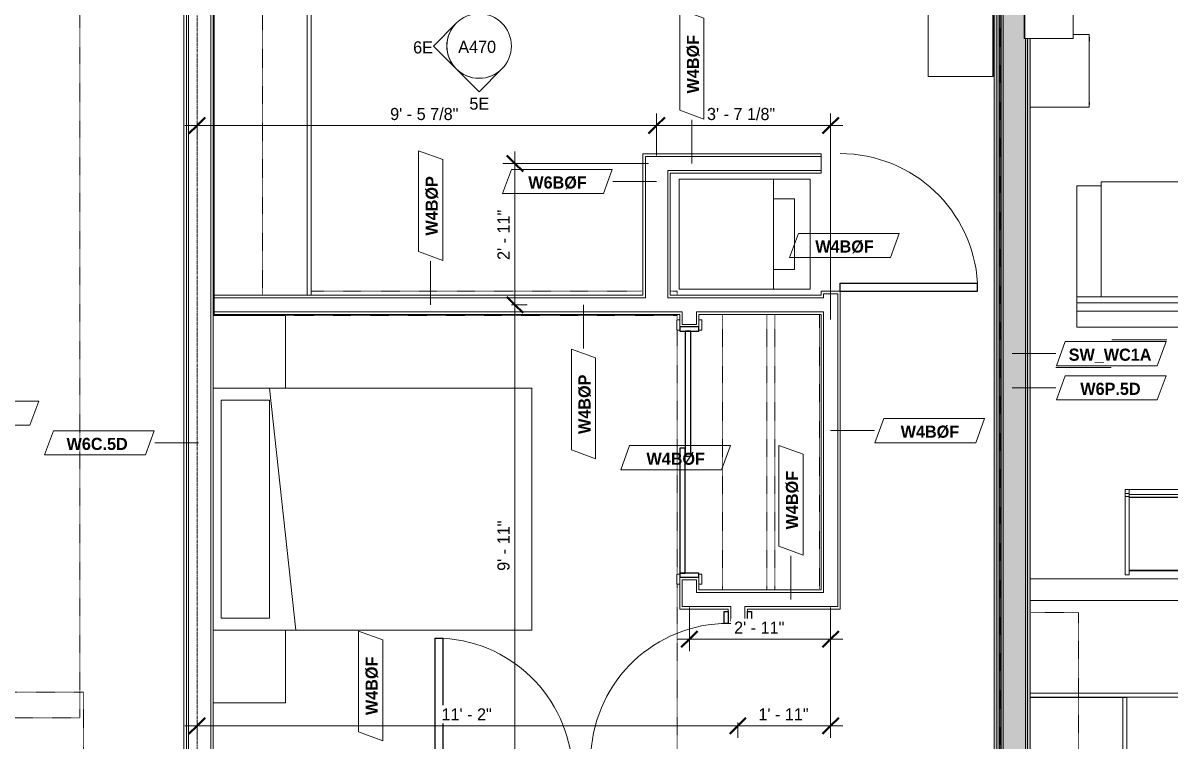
# Model space of a CAD drawing. Header units: inches. Extents: x -4010 to -1814, y 9846 to 12241.
# Drawn here: x -3449.4 to -3165.2, y 10541.5 to 10719.4 of the extents above; entities that cross this region are included whole.
import ezdxf

# ---------------------------------------------------------------- set-up
doc = ezdxf.new("R2010")
doc.units = ezdxf.units.IN
doc.header["$MEASUREMENT"] = 0
for name, pattern in [('Dash', [0.25, 0.125, -0.125]), ('Dash 3_32_', [0.1875, 0.09375, -0.09375]), ('Dash_2_', [0.25, 0.125, -0.125])]:
    doc.linetypes.add(name, pattern=pattern)
for name, color, linetype, lineweight in [('0-1', 7, 'Continuous', 5), ('A-ANNO-DIMS', 211, 'Continuous', 9), ('A-ANNO-DIMS-32', 211, 'Continuous', 9), ('A-DETL-1', 90, 'Dash 3_32_', 18), ('A-DOOR-3', 31, 'Continuous', 9), ('A-DOOR-4', 31, 'Continuous', 30), ('A-DOOR-FRAM-3', 31, 'Continuous', 30), ('A-WALL', 113, 'Continuous', 18), ('A-WALL-2', 250, 'Continuous', 18), ('A-WALL-3', 113, 'Continuous', 9), ('A-WALL-IDEN', 211, 'Continuous', 9), ('G-ANNO-SYMB-3', 111, 'Continuous', 9), ('G-ANNO-SYMB-4', 111, 'Dash_2_', 9), ('I-FURN', 30, 'Continuous', 9), ('I-FURN-HDLN', 30, 'Dash', 9), ('I-WALL-1', 21, 'Continuous', 18), ('I-WALL-2', 241, 'Continuous', 5), ('I-WALL-3', 7, 'Continuous', 9), ('P-SANR-FIXT', 6, 'Continuous', 9), ('Q-CASE', 31, 'Continuous', 9), ('Q-CASE-HDLN', 31, 'Dash', 9)]:
    doc.layers.add(name, color=color, linetype=linetype, lineweight=lineweight)
doc.styles.add('Century Gothic', font='ufonts.com_century-gothic.ttf', dxfattribs={"height": 3})
doc.styles.add('Century Gothic_B_1', font='GOTHICB.TTF', dxfattribs={"height": 3})
doc.dimstyles.new('OD_1__HACK_2', dxfattribs={"dimscale": 12, "dimtxt": 3.132505, "dimasz": 0.333333, "dimexe": 0.25, "dimexo": 0.166667, "dimgap": 0.041667, "dimtad": 1, "dimdec": 4, "dimrnd": 0.0625, "dimzin": 3, "dimdsep": 46, "dimlunit": 4, "dimtxsty": 'Century Gothic', "dimblk1": 'OBLIQUE', "dimblk2": 'OBLIQUE', "dimsah": 1, "dimcen": 0.09, "dimdle": 0.25, "dimazin": 0, "dimtfac": 1, "dimtdec": 4, "dimtix": 1, "dimtmove": 0, "dimatfit": 3, "dimfxl": 1, "dimtvp": 1, "dimtfill": 1, "dimfrac": 2, "dimtolj": 1, "dimtzin": 0, "dimarcsym": 2})

# ---------------------------------------------------------------- blocks, each defined once
blk = doc.blocks.new('CTR - 1st Phase - Common Walls_rvt-1-UNIT PLANS - 1ST FLOOR')
at = {"layer": 'I-WALL-1'}
h = blk.add_hatch(color=256, dxfattribs=at)
h.paths.add_polyline_path([(-3200.51, 10458.16), (-3199.89, 10458.16), (-3199.89, 10715.5), (-3200.51, 10715.5), (-3200.51, 10463.59)], flags=0)
h.paths.add_polyline_path([(-3200.51, 10753.5), (-3199.89, 10753.5), (-3199.89, 10814.49), (-3200.51, 10814.49), (-3200.51, 10753.55)], flags=0)
at = {"layer": 'I-WALL-2'}
h = blk.add_hatch(color=256, dxfattribs=at)
h.paths.add_polyline_path([(-3208.14, 10450.91), (-3208.14, 10468.91), (-3208.76, 10468.91), (-3208.76, 10450.91)], flags=0)
h.paths.add_polyline_path([(-3208.14, 10475.54), (-3208.14, 10814.49), (-3208.76, 10814.49), (-3208.76, 10475.54)], flags=0)
h = blk.add_hatch(color=256, dxfattribs=at)
h.paths.add_polyline_path([(-3208.14, 10450.91), (-3207.51, 10450.91), (-3207.51, 10469.54), (-3208.14, 10469.54), (-3208.14, 10458.16)], flags=0)
h.paths.add_polyline_path([(-3207.51, 10475.54), (-3207.51, 10814.49), (-3208.14, 10814.49), (-3208.14, 10475.54)], flags=0)
h = blk.add_hatch(color=256, dxfattribs=at)
h.paths.add_polyline_path([(-3207.51, 10451.54), (-3207.01, 10451.54), (-3207.01, 10470.04), (-3207.51, 10470.04), (-3207.51, 10458.16)], flags=0)
h.paths.add_polyline_path([(-3207.51, 10475.54), (-3207.01, 10475.54), (-3207.01, 10814.49), (-3207.51, 10814.49), (-3207.51, 10482.3)], flags=0)
h = blk.add_hatch(color=256, dxfattribs=at)
h.paths.add_polyline_path([(-3206.51, 10452.04), (-3206.51, 10470.04), (-3207.01, 10470.04), (-3207.01, 10452.04)], flags=0)
h.paths.add_polyline_path([(-3206.51, 10475.54), (-3206.51, 10814.49), (-3207.01, 10814.49), (-3207.01, 10475.54)], flags=0)
blk.add_hatch(color=256, dxfattribs=at).paths.add_polyline_path([(-3201.01, 10457.54), (-3201.01, 10715.5), (-3201.32, 10715.5), (-3201.32, 10753.5), (-3201.01, 10753.5), (-3201.01, 10814.49), (-3206.51, 10814.49), (-3206.51, 10457.54)], flags=0)
h = blk.add_hatch(color=256, dxfattribs=at)
h.paths.add_polyline_path([(-3201.01, 10457.54), (-3200.51, 10457.54), (-3200.51, 10715.5), (-3201.01, 10715.5), (-3201.01, 10458.16)], flags=0)
h.paths.add_polyline_path([(-3200.93, 10753.5), (-3200.51, 10753.5), (-3200.51, 10814.49), (-3201.01, 10814.49), (-3201.01, 10753.5)], flags=0)
at = {"layer": 'A-WALL-2'}
for p, q in [((-3408.92, 10451.54), (-3408.92, 10814.49)), ((-3408.42, 10452.04), (-3408.42, 10814.49)), ((-3402.92, 10457.54), (-3402.92, 10814.49)), ((-3208.14, 10814.49), (-3208.14, 10475.54)), ((-3207.51, 10814.49), (-3207.51, 10475.54)), ((-3207.01, 10814.49), (-3207.01, 10475.54)), ((-3206.51, 10814.49), (-3206.51, 10475.54)), ((-3201.01, 10715.5), (-3201.01, 10458.16)), ((-3200.51, 10715.5), (-3200.51, 10458.16))]:
    blk.add_line(p, q, dxfattribs=at)
at = {"layer": 'I-WALL-3'}
for p, q in [((-3409.55, 10814.49), (-3409.55, 10450.91)), ((-3402.3, 10458.16), (-3402.3, 10814.49)), ((-3208.76, 10814.49), (-3208.76, 10476.16)), ((-3199.89, 10458.16), (-3199.89, 10715.5))]:
    blk.add_line(p, q, dxfattribs=at)
blk = doc.blocks.new('Entertainment_Center_14771 - Entertainment_Center_14771-V74-UNIT PLANS - 1ST FLOOR')
at = {"layer": 'I-FURN'}
for p, q in [((-36, 6.12), (-19, 6.12)), ((-36, 6), (-36, 6.12)), ((-19, 6), (-36, 6)), ((-19, 6), (-36, 6)), ((-36, 6), (-36, -10)), ((-19, 6.12), (19, 6.12)), ((-19, 6), (-19, 6.12)), ((19, 6), (-19, 6)), ((19, 6), (-19, 6)), ((-19, 6), (-19, -6)), ((19, 6.12), (36, 6.12)), ((19, 6.12), (19, 6)), ((36, 6), (19, 6)), ((19, -6), (19, 6)), ((36, 6), (19, 6)), ((36, 6), (36, 6.12)), ((36, -10), (36, 6)), ((-19, -6), (19, -6)), ((-18, -10), (-18, -6)), ((18, -6), (18, -10)), ((-36, -10), (-18, -10)), ((-35.34, -10), (-35.34, -10.03)), ((-35.34, -10.03), (-34.85, -10.03)), ((-34.85, -10.03), (-34.85, -10)), ((-19.66, -10), (-19.66, -10.03)), ((-19.66, -10.03), (-18.66, -10.03)), ((-18.66, -10.03), (-18.66, -10)), ((18, -10), (36, -10)), ((18.66, -10), (18.66, -10.03)), ((18.66, -10.03), (19.66, -10.03)), ((19.66, -10.03), (19.66, -10)), ((34.85, -10), (34.85, -10.03)), ((34.85, -10.03), (35.34, -10.03)), ((35.34, -10.03), (35.34, -10))]:
    blk.add_line(p, q, dxfattribs=at)
blk = doc.blocks.new('SLIDING - FLUSH - 5-0 x 6-8-3934327-UNIT PLANS - 1ST FLOOR')
at = {"layer": 'A-DOOR-3'}
for p, q in [((-30.25, 3), (-32.75, 3)), ((-32.75, 3), (-32.75, 2.25)), ((-30.25, 2.25), (-30.25, 3)), ((30.25, 3), (30.25, 2.25)), ((32.75, 3), (30.25, 3)), ((32.75, 2.25), (32.75, 3)), ((-32.75, 2.25), (-30.25, 2.25)), ((30.25, 2.25), (32.75, 2.25)), ((-30.25, -2.5), (-32.75, -2.5)), ((-32.75, -2.5), (-32.75, -3.25)), ((-30.25, -3.25), (-30.25, -2.5)), ((32.75, -2.5), (30.25, -2.5)), ((30.25, -2.5), (30.25, -3.25)), ((32.75, -3.25), (32.75, -2.5)), ((-32.75, -3.25), (-30.25, -3.25)), ((30.25, -3.25), (32.75, -3.25))]:
    blk.add_line(p, q, dxfattribs=at)
at = {"layer": 'A-DOOR-4'}
for p, q in [((1, 2.25), (-30, 2.25)), ((-30, 2.25), (-30, 0.88)), ((-30, 0.88), (1, 0.88)), ((30, 0.88), (-1, 0.88)), ((-1, 0.88), (-1, -0.5)), ((1, 0.88), (1, 2.25)), ((30, -0.5), (30, 0.88)), ((-1, -0.5), (30, -0.5))]:
    blk.add_line(p, q, dxfattribs=at)
at = {"layer": 'A-DOOR-FRAM-3'}
for p, q in [((-30, 2.25), (-31, 2.25)), ((-31, 2.25), (-31, -2.5)), ((-30, -2.5), (-30, 2.25)), ((31, 2.25), (30, 2.25)), ((30, 2.25), (30, -2.5)), ((31, -2.5), (31, 2.25)), ((-31, -2.5), (-30, -2.5)), ((30, -2.5), (31, -2.5))]:
    blk.add_line(p, q, dxfattribs=at)
blk = doc.blocks.new('SWING - SINGLE - FLUSH - 2-10 x 6-8 - PRIVACY-3199405-UNIT PLANS - 1ST FLOOR')
at = {"layer": 'A-DOOR-3'}
blk.add_arc((17, -2.37), 34.07, 180, 266.6343, dxfattribs=at)
at = {"layer": 'A-DOOR-4'}
for p, q in [((15, -2.37), (15, -36.38)), ((17, -2.37), (15, -2.37)), ((17, -2.37), (17, -36.38)), ((17, -36.38), (15, -36.38))]:
    blk.add_line(p, q, dxfattribs=at)
at = {"layer": 'A-DOOR-FRAM-3'}
for p, q in [((-20, 2.38), (-20, 3.38)), ((-20, 3.38), (-17, 3.38)), ((-17, 3.38), (-17, 2.38)), ((17, 2.38), (17, 3.38)), ((17, 3.38), (20, 3.38)), ((20, 3.38), (20, 2.38)), ((-17, 2.38), (-20, 2.38)), ((20, 2.38), (17, 2.38)), ((-20, -2.37), (-17, -2.37)), ((-20, -3.37), (-20, -2.37)), ((-17, -2.37), (-17, -3.37)), ((17, -2.37), (20, -2.37)), ((17, -3.37), (17, -2.37)), ((20, -2.37), (20, -3.37)), ((-17, -3.37), (-20, -3.37)), ((20, -3.37), (17, -3.37))]:
    blk.add_line(p, q, dxfattribs=at)
blk = doc.blocks.new('OD_CW_Closet - OD_CW_Closet-3786619-UNIT PLANS - 1ST FLOOR')
at = {"layer": 'Q-CASE-HDLN'}
for p, q in [((68.99, 24), (0.74, 24)), ((0.74, 24), (0.74, 0)), ((68.99, 0), (68.99, 24)), ((0.74, 13), (68.99, 13)), ((0.74, 11), (68.99, 11)), ((0.74, 0), (68.99, 0))]:
    blk.add_line(p, q, dxfattribs=at)
blk = doc.blocks.new('SWING - SINGLE - FLUSH - 34_ x 80_ - OFFSET PIVOT DOOR AT WASHER_DRYER-3629691-UNIT PLANS - 1ST FLOOR')
at = {"layer": 'A-DOOR-3'}
blk.add_arc((17, 2.37), 34.07, 93.3657, 180, dxfattribs=at)
at = {"layer": 'A-DOOR-4'}
for p, q in [((15, 2.37), (15, 36.38)), ((17, 36.38), (15, 36.38)), ((17, 2.37), (17, 36.38)), ((17, 2.37), (15, 2.37))]:
    blk.add_line(p, q, dxfattribs=at)
blk = doc.blocks.new('Bed-Standard - Queen 60_ x 79_-V83-UNIT PLANS - 1ST FLOOR')
at = {"layer": 'I-FURN'}
for p, q in [((-19.31, 37.64), (-19.31, -41.3)), ((40.69, -41.3), (40.69, 37.64)), ((-16.31, 35.7), (-16.31, 23.7)), ((-16.31, 35.7), (37.69, 35.7)), ((37.69, 35.7), (37.69, 23.7)), ((40.69, 23.7), (-19.31, 17.13)), ((-16.31, 23.7), (37.69, 23.7)), ((-19.31, -41.3), (40.69, -41.3))]:
    blk.add_line(p, q, dxfattribs=at)
at = {"layer": 'I-FURN-HDLN'}
for p, q in [((-55.31, 37.64), (-55.31, 37.2)), ((58.69, -77.3), (58.69, 37.64)), ((64.69, 37.39), (64.69, 37.64)), ((64.69, -68.86), (64.69, 13.39)), ((-55.31, -17.36), (-55.31, -51.36)), ((64.69, -77.3), (64.69, -75.61)), ((-55.31, -77.3), (-7.94, -77.3)), ((-5.44, -77.3), (55.06, -77.3)), ((57.56, -77.3), (58.94, -77.3)), ((63.69, -77.3), (64.69, -77.3))]:
    blk.add_line(p, q, dxfattribs=at)
blk = doc.blocks.new('Stacked Washer and Dryer - 26_x25_ - Private-3627842-UNIT PLANS - 1ST FLOOR')
at = {"layer": 'P-SANR-FIXT'}
for p, q in [((0, 13.625), (32.4375, 13.625)), ((0, 13.625), (0, -13.625)), ((23.34375, -13.625), (23.34375, 13.625)), ((32.4375, 13.625), (32.4375, -13.625)), ((28.53125, 8.75), (23.34375, 8.75)), ((28.53125, -8.75), (28.53125, 8.75)), ((23.34375, -8.75), (28.53125, -8.75)), ((32.4375, -13.625), (0, -13.625))]:
    blk.add_line(p, q, dxfattribs=at)
blk = doc.blocks.new('Table-Night Stand - 18_ x 18_ x 24_-V99-UNIT PLANS - 1ST FLOOR')
at = {"layer": 'I-FURN'}
for p, q in [((18.15, 0), (18.15, 17.94)), ((0.15, 0), (18.15, 0))]:
    blk.add_line(p, q, dxfattribs=at)
blk = doc.blocks.new('Table-Night Stand - 18_ x 18_ x 24_-V100-UNIT PLANS - 1ST FLOOR')
at = {"layer": 'I-FURN'}
for p, q in [((0.15, 17.94), (0.15, 0)), ((0.15, 0), (18.15, 0))]:
    blk.add_line(p, q, dxfattribs=at)
blk = doc.blocks.new('OD_CW_Base Cabinet - OD_CW_Base Cabinet-V102-UNIT PLANS - 1ST FLOOR')
at = {"layer": 'Q-CASE'}
for p, q in [((0.74, 0), (162.69, 0)), ((0.74, 0), (162.69, 0)), ((162.69, -1), (0.74, -1)), ((0.74, -1), (162.69, -1)), ((162.69, -24), (0.74, -24)), ((162.69, -24), (0.74, -24))]:
    blk.add_line(p, q, dxfattribs=at)
blk = doc.blocks.new('OD_CW_Upper Cabinet - OD_CW_Upper Cabinet-3856841-UNIT PLANS - 1ST FLOOR')
at = {"layer": 'Q-CASE-HDLN'}
for p, q in [((0.74, -24), (0.74, -12)), ((0.74, -12), (162.69, -12)), ((162.69, -12), (162.69, -24)), ((162.69, -24), (0.74, -24))]:
    blk.add_line(p, q, dxfattribs=at)
blk = doc.blocks.new('Entertainment_Center_14771 - Entertainment_Center_14771-V103-UNIT PLANS - 1ST FLOOR')
at = {"layer": 'I-FURN'}
for p, q in [((-18, 10), (-36, 10)), ((-36, 10), (-36, -4.69)), ((-34.85, 10.03), (-35.34, 10.03)), ((-35.34, 10.03), (-35.34, 10)), ((-34.85, 10), (-34.85, 10.03)), ((-18.66, 10.03), (-19.66, 10.03)), ((-19.66, 10.03), (-19.66, 10)), ((-18.66, 10), (-18.66, 10.03)), ((-18, 6), (-18, 10)), ((36, 10), (18, 10)), ((18, 10), (18, 6)), ((18.66, 10.03), (18.66, 10)), ((19.66, 10.03), (18.66, 10.03)), ((19.66, 10), (19.66, 10.03)), ((35.34, 10.03), (34.85, 10.03)), ((34.85, 10.03), (34.85, 10)), ((35.34, 10), (35.34, 10.03)), ((36, -4.69), (36, 10)), ((19, 6), (-19, 6)), ((-19, 6), (-19, -6)), ((19, -6), (19, 6)), ((-19, -6), (19, -6)), ((-19, -6.12), (-19, -6)), ((-19, -6), (19, -6)), ((19, -6.12), (-19, -6.12)), ((19, -6), (19, -6.12))]:
    blk.add_line(p, q, dxfattribs=at)
blk = doc.blocks.new('Couch-Both_Arms-Generic - 2-1523460-UNIT PLANS - 1ST FLOOR')
at = {"layer": 'I-FURN'}
for p, q in [((-24, 17.5), (-18, 17.5)), ((-24, -10), (-24, 17.5)), ((-18, 18.5), (18, 18.5)), ((-18, 17.5), (-18, 18.5)), ((-18, 17.5), (-18, -10)), ((18, 18.5), (18, 17.5)), ((18, 17.5), (24, 17.5)), ((18, -10), (18, 17.5)), ((24, 17.5), (24, -10)), ((-24, -10), (24, -10)), ((-24, -13.5), (-24, -10)), ((24, -10), (24, -13.5)), ((-24, -11.5), (24, -11.5)), ((-24, -13.5), (24, -13.5)), ((-24, -17.5), (-24, -13.5)), ((24, -13.5), (-24, -13.5)), ((24, -13.5), (24, -17.5)), ((24, -17.5), (-24, -17.5))]:
    blk.add_line(p, q, dxfattribs=at)
blk = doc.blocks.new('Bar_Stool_6722_1_ - Bar_Stool_6722_1_-V105-UNIT PLANS - 1ST FLOOR')
at = {"layer": 'I-FURN'}
for p, q in [((1, 0), (0, 0)), ((0, 0), (0, -0.98)), ((1, -1.24), (1, 0)), ((16, 0), (1, 0)), ((16, 0), (16, -1.24)), ((0, -0.98), (1, -0.98)), ((0, -0.98), (0, -1.78)), ((0, -1.78), (1, -1.78)), ((0, -17.72), (0, -1.78)), ((1, -1.91), (1, -1.24)), ((16, -1.24), (1, -1.24)), ((1, -1.91), (16, -1.91)), ((1, -2.03), (1, -1.91)), ((1, -17.63), (1, -2.03)), ((1, -2.03), (16, -2.03)), ((16.5, 0), (16, 0)), ((16, -0.98), (16.5, -0.98)), ((16, -1.24), (16, -1.91)), ((16, -1.78), (16.5, -1.78)), ((16, -1.91), (16, -2.03)), ((16, -2.03), (16, -17.63)), ((16.5, -0.98), (16.5, 0)), ((16.5, -1.78), (16.5, -0.98)), ((16.5, -1.78), (16.5, -17.72)), ((0, -19.21), (0, -17.72)), ((0, -21.13), (0, -19.21)), ((1, -19.89), (1, -17.63)), ((1, -19.99), (1, -19.89)), ((16, -17.63), (16, -19.89)), ((16, -19.89), (16, -19.99)), ((16.5, -17.72), (16.5, -19.21)), ((16.5, -19.21), (16.5, -21.13)), ((0, -21.13), (1, -21.13)), ((1, -19.99), (1, -20.06)), ((1, -20), (16, -20)), ((1, -20.06), (1, -20.14)), ((15.5, -20.14), (1, -20.14)), ((1, -20.14), (1, -21.13)), ((15.5, -20.06), (15.5, -19.99)), ((15.5, -20.14), (15.5, -20.06)), ((15.5, -21.13), (15.5, -20.14)), ((15.5, -21.13), (16.5, -21.13))]:
    blk.add_line(p, q, dxfattribs=at)
blk = doc.blocks.new('OD_CW_Upper Cabinet - OD_CW_Upper Cabinet-3856829-UNIT PLANS - 1ST FLOOR')
at = {"layer": 'Q-CASE-HDLN'}
for p, q in [((0.74, -24), (0.74, -12)), ((0.74, -12), (115.86, -12)), ((115.86, -12), (115.86, -24)), ((115.86, -24), (0.74, -24))]:
    blk.add_line(p, q, dxfattribs=at)
blk = doc.blocks.new('OD_CW_Base Cabinet - OD_CW_Base Cabinet-3857752-UNIT PLANS - 1ST FLOOR')
at = {"layer": 'Q-CASE'}
for p, q in [((0.74, -24), (0.74, 0)), ((0.74, 0), (70.86, 0)), ((0.74, -1), (0.74, 0)), ((0.74, 0), (70.86, 0)), ((70.86, -1), (0.74, -1)), ((0.74, -24), (0.74, -1)), ((0.74, -1), (70.86, -1)), ((70.86, 0), (70.86, -24)), ((70.86, 0), (70.86, -1)), ((70.86, -1), (70.86, -24))]:
    blk.add_line(p, q, dxfattribs=at)
blk = doc.blocks.new('OD_CW_Base Cabinet - OD_CW_Base Cabinet-3870047-UNIT PLANS - 1ST FLOOR')
at = {"layer": 'Q-CASE'}
for p, q in [((0.74, -24), (0.74, 0)), ((0.74, 0), (107.93, 0)), ((0.74, -1), (0.74, 0)), ((0.74, 0), (107.93, 0)), ((107.93, -1), (0.74, -1)), ((0.74, -24), (0.74, -1)), ((0.74, -1), (107.93, -1)), ((107.93, -24), (0.74, -24)), ((107.93, -24), (0.74, -24))]:
    blk.add_line(p, q, dxfattribs=at)
blk = doc.blocks.new('Elevation - Filled Arrow-152140-UNIT PLANS - 1ST FLOOR')
at = {"layer": 'G-ANNO-SYMB-3'}
for start, end in [(360, 180), (180, 360)]:
    blk.add_arc((0, 0), 0.25, start, end, dxfattribs=at)
blk = doc.blocks.new('Elevation - Filled Arrow-151867-UNIT PLANS - 1ST FLOOR')
at = {"layer": 'G-ANNO-SYMB-3'}
for p, q in [((0, 0.3536), (-0.1768, 0.1768)), ((0.1768, 0.1768), (0, 0.3536))]:
    blk.add_line(p, q, dxfattribs=at)
blk.add_arc((0, 0), 0.25, 45, 135, dxfattribs=at)
blk = doc.blocks.new('DIMBLOCK30-UNIT PLANS - 1ST FLOOR')
at = {"layer": 'A-ANNO-DIMS-32', "lineweight": 50}
for p, q in [((-3327.52, 10649.54), (-3329.52, 10651.54)), ((-3327.52, 10649.54), (-3325.52, 10647.54)), ((-3327.52, 10530.54), (-3329.52, 10532.54)), ((-3327.52, 10530.54), (-3325.52, 10528.54))]:
    blk.add_line(p, q, dxfattribs=at)
at = {"layer": 'A-ANNO-DIMS-32'}
for p, q in [((-3328.34, 10649.54), (-3324.52, 10649.54)), ((-3327.52, 10649.54), (-3328.34, 10649.54)), ((-3327.52, 10530.54), (-3327.52, 10649.54)), ((-3328.34, 10530.54), (-3324.52, 10530.54)), ((-3327.52, 10530.54), (-3328.34, 10530.54))]:
    blk.add_line(p, q, dxfattribs=at)
at = {"layer": 'A-ANNO-DIMS-32', "color": 0, "insert": (-3331.86, 10583.63), "char_height": 3, "width": 15.394, "attachment_point": 1, "rotation": 90, "line_spacing_factor": 0.984502, "style": 'Century Gothic', "bg_fill": 3, "box_fill_scale": 1.25, "bg_fill_color": 256, "bg_fill_true_color": 13158600, "bg_fill_transparency": 0}
blk.add_mtext('9\' - 11"', dxfattribs=at)
blk = doc.blocks.new('_Oblique')
at = {"color": 0, "linetype": 'ByBlock', "lineweight": -2}
blk.add_line((-0.5, -0.5), (0.5, 0.5), dxfattribs=at)
blk = doc.blocks.new('DIMBLOCK31-UNIT PLANS - 1ST FLOOR')
at = {"layer": 'A-ANNO-DIMS-32', "lineweight": 50}
for p, q in [((-3327.52, 10684.54), (-3329.52, 10686.54)), ((-3327.52, 10684.54), (-3325.52, 10682.54)), ((-3327.52, 10649.54), (-3329.52, 10651.54)), ((-3327.52, 10649.54), (-3325.52, 10647.54))]:
    blk.add_line(p, q, dxfattribs=at)
at = {"layer": 'A-ANNO-DIMS-32'}
for p, q in [((-3327.52, 10649.54), (-3327.52, 10687.54)), ((-3294.42, 10684.54), (-3330.52, 10684.54)), ((-3327.52, 10684.54), (-3294.42, 10684.54)), ((-3328.34, 10649.54), (-3324.52, 10649.54)), ((-3327.52, 10649.54), (-3328.34, 10649.54))]:
    blk.add_line(p, q, dxfattribs=at)
at = {"layer": 'A-ANNO-DIMS-32', "color": 0, "insert": (-3331.86, 10660.63), "char_height": 3, "width": 15.394, "attachment_point": 1, "rotation": 90, "line_spacing_factor": 0.984502, "style": 'Century Gothic', "bg_fill": 3, "box_fill_scale": 1.25, "bg_fill_color": 256, "bg_fill_true_color": 13158600, "bg_fill_transparency": 0}
blk.add_mtext('2\' - 11"', dxfattribs=at)
blk = doc.blocks.new('DIMBLOCK32-UNIT PLANS - 1ST FLOOR')
at = {"layer": 'A-ANNO-DIMS-32'}
for p, q in [((-3284.3, 10574.54), (-3284.3, 10563.71)), ((-3284.3, 10566.71), (-3284.3, 10574.54)), ((-3249.3, 10574.54), (-3249.3, 10563.71)), ((-3249.3, 10566.71), (-3249.3, 10574.54)), ((-3287.3, 10566.71), (-3246.3, 10566.71))]:
    blk.add_line(p, q, dxfattribs=at)
at = {"layer": 'A-ANNO-DIMS-32', "lineweight": 50}
for p, q in [((-3284.3, 10566.71), (-3282.3, 10568.71)), ((-3249.3, 10566.71), (-3247.3, 10568.71)), ((-3284.3, 10566.71), (-3286.3, 10564.71)), ((-3249.3, 10566.71), (-3251.3, 10564.71))]:
    blk.add_line(p, q, dxfattribs=at)
at = {"layer": 'A-ANNO-DIMS-32', "color": 0, "insert": (-3273.21, 10571.05), "char_height": 3, "width": 15.394, "attachment_point": 1, "line_spacing_factor": 0.984502, "style": 'Century Gothic', "bg_fill": 3, "box_fill_scale": 1.25, "bg_fill_color": 256, "bg_fill_true_color": 13158600, "bg_fill_transparency": 0}
blk.add_mtext('2\' - 11"', dxfattribs=at)
blk = doc.blocks.new('DIMBLOCK33-UNIT PLANS - 1ST FLOOR')
at = {"layer": 'A-ANNO-DIMS-32'}
for p, q in [((-3292.42, 10686.54), (-3292.42, 10696.96)), ((-3409.3, 10693.96), (-3292.42, 10693.96)), ((-3406.3, 10694.78), (-3406.3, 10690.96)), ((-3406.3, 10693.96), (-3406.3, 10694.78)), ((-3292.42, 10693.96), (-3292.42, 10686.54))]:
    blk.add_line(p, q, dxfattribs=at)
at = {"layer": 'A-ANNO-DIMS-32', "lineweight": 50}
for p, q in [((-3406.3, 10693.96), (-3408.3, 10691.96)), ((-3406.3, 10693.96), (-3404.3, 10695.96)), ((-3292.42, 10693.96), (-3294.42, 10691.96)), ((-3292.42, 10693.96), (-3290.42, 10695.96))]:
    blk.add_line(p, q, dxfattribs=at)
at = {"layer": 'A-ANNO-DIMS-32', "color": 0, "insert": (-3358.44, 10698.3), "char_height": 3, "width": 21.7784, "attachment_point": 1, "line_spacing_factor": 0.984502, "style": 'Century Gothic', "bg_fill": 3, "box_fill_scale": 1.25, "bg_fill_color": 256, "bg_fill_true_color": 13158600, "bg_fill_transparency": 0}
blk.add_mtext('9\' - 5 7/8"', dxfattribs=at)
blk = doc.blocks.new('DIMBLOCK34-UNIT PLANS - 1ST FLOOR')
at = {"layer": 'A-ANNO-DIMS-32'}
for p, q in [((-3292.42, 10686.54), (-3292.42, 10696.96)), ((-3249.3, 10645.92), (-3249.3, 10696.96)), ((-3292.42, 10693.96), (-3246.3, 10693.96)), ((-3292.42, 10693.96), (-3292.42, 10686.54)), ((-3249.3, 10693.96), (-3249.3, 10645.92))]:
    blk.add_line(p, q, dxfattribs=at)
at = {"layer": 'A-ANNO-DIMS-32', "lineweight": 50}
for p, q in [((-3292.42, 10693.96), (-3294.42, 10691.96)), ((-3292.42, 10693.96), (-3290.42, 10695.96)), ((-3249.3, 10693.96), (-3251.3, 10691.96)), ((-3249.3, 10693.96), (-3247.3, 10695.96))]:
    blk.add_line(p, q, dxfattribs=at)
at = {"layer": 'A-ANNO-DIMS-32', "color": 0, "insert": (-3279.94, 10698.3), "char_height": 3, "width": 21.7784, "attachment_point": 1, "line_spacing_factor": 0.984502, "style": 'Century Gothic', "bg_fill": 3, "box_fill_scale": 1.25, "bg_fill_color": 256, "bg_fill_true_color": 13158600, "bg_fill_transparency": 0}
blk.add_mtext('3\' - 7 1/8"', dxfattribs=at)
blk = doc.blocks.new('DIMBLOCK49-UNIT PLANS - 1ST FLOOR')
at = {"layer": 'A-ANNO-DIMS-32', "lineweight": 50}
for p, q in [((-3406.3, 10545.22), (-3404.3, 10547.22)), ((-3272.3, 10545.22), (-3270.3, 10547.22)), ((-3406.3, 10545.22), (-3408.3, 10543.22)), ((-3272.3, 10545.22), (-3274.3, 10543.22))]:
    blk.add_line(p, q, dxfattribs=at)
at = {"layer": 'A-ANNO-DIMS-32'}
for p, q in [((-3406.3, 10546.05), (-3406.3, 10542.22)), ((-3406.3, 10545.22), (-3406.3, 10546.05)), ((-3272.3, 10546.05), (-3272.3, 10542.22)), ((-3272.3, 10545.22), (-3272.3, 10546.05)), ((-3409.3, 10545.22), (-3272.3, 10545.22))]:
    blk.add_line(p, q, dxfattribs=at)
at = {"layer": 'A-ANNO-DIMS-32', "color": 0, "insert": (-3345.71, 10549.56), "char_height": 3, "width": 15.394, "attachment_point": 1, "line_spacing_factor": 0.984502, "style": 'Century Gothic', "bg_fill": 3, "box_fill_scale": 1.25, "bg_fill_color": 256, "bg_fill_true_color": 13158600, "bg_fill_transparency": 0}
blk.add_mtext('11\' - 2"', dxfattribs=at)
blk = doc.blocks.new('DIMBLOCK50-UNIT PLANS - 1ST FLOOR')
at = {"layer": 'A-ANNO-DIMS-32'}
for p, q in [((-3249.3, 10574.54), (-3249.3, 10542.22)), ((-3249.3, 10545.22), (-3249.3, 10574.54)), ((-3272.3, 10546.05), (-3272.3, 10542.22)), ((-3272.3, 10545.22), (-3272.3, 10546.05)), ((-3272.3, 10545.22), (-3246.3, 10545.22))]:
    blk.add_line(p, q, dxfattribs=at)
at = {"layer": 'A-ANNO-DIMS-32', "lineweight": 50}
for p, q in [((-3272.3, 10545.22), (-3270.3, 10547.22)), ((-3249.3, 10545.22), (-3247.3, 10547.22)), ((-3272.3, 10545.22), (-3274.3, 10543.22)), ((-3249.3, 10545.22), (-3251.3, 10543.22))]:
    blk.add_line(p, q, dxfattribs=at)
at = {"layer": 'A-ANNO-DIMS-32', "color": 0, "insert": (-3267.21, 10549.56), "char_height": 3, "width": 15.394, "attachment_point": 1, "line_spacing_factor": 0.984502, "style": 'Century Gothic', "bg_fill": 3, "box_fill_scale": 1.25, "bg_fill_color": 256, "bg_fill_true_color": 13158600, "bg_fill_transparency": 0}
blk.add_mtext('1\' - 11"', dxfattribs=at)
blk = doc.blocks.new('Wall Tag - Shear Wall-3956451-UNIT PLANS - 1ST FLOOR')
at = {"layer": 'A-WALL-IDEN'}
for p, q in [((-0.3561, 0.0937), (-0.4244, -0.0937)), ((0.4244, 0.0937), (-0.3561, 0.0937)), ((0.4291, 0.1068), (0.0033, 0.1068)), ((0.3561, -0.0937), (0.4244, 0.0937)), ((0, -0.1068), (-0.4291, -0.1068)), ((-0.4244, -0.0937), (0.3561, -0.0937))]:
    blk.add_line(p, q, dxfattribs=at)
blk = doc.blocks.new('Wall Tag - Arch Wall-3956453-UNIT PLANS - 1ST FLOOR')
at = {"layer": 'A-WALL-IDEN'}
for p, q in [((-0.3561, 0.0937), (-0.4244, -0.0937)), ((0.4244, 0.0937), (-0.3561, 0.0937)), ((0.3561, -0.0937), (0.4244, 0.0937)), ((-0.4244, -0.0937), (0.3561, -0.0937))]:
    blk.add_line(p, q, dxfattribs=at)

msp = doc.modelspace()

# ---------------------------------------------------------------- linework, layer by layer
at = {"layer": 'A-DETL-1'}
msp.add_line((-3406.29874, 10458.1644), (-3406.29874, 10812.1644), dxfattribs=at)
at = {"layer": 'A-WALL'}
for p, q in [((-3295.17374, 10686.2894), (-3251.67374, 10686.2894)), ((-3295.17374, 10686.2894), (-3295.17374, 10651.2894)), ((-3289.67374, 10682.7894), (-3251.67374, 10682.7894)), ((-3289.67374, 10682.7894), (-3289.67374, 10651.2894)), ((-3295.17374, 10651.2894), (-3402.04874, 10651.2894)), ((-3251.04874, 10651.2894), (-3289.67374, 10651.2894)), ((-3251.04874, 10652.2894), (-3251.04874, 10651.2894)), ((-3247.54874, 10652.2894), (-3251.04874, 10652.2894)), ((-3247.54874, 10643.91899), (-3247.54874, 10652.2894)), ((-3286.04874, 10647.7894), (-3402.04874, 10647.7894)), ((-3286.04874, 10647.7894), (-3286.04874, 10644.6644)), ((-3282.54874, 10644.6644), (-3282.54874, 10647.7894)), ((-3251.04874, 10647.7894), (-3282.54874, 10647.7894)), ((-3251.04874, 10647.7894), (-3251.04874, 10643.91899)), ((-3286.04874, 10644.6644), (-3282.54874, 10644.6644)), ((-3251.04874, 10578.2894), (-3251.04874, 10643.91899)), ((-3247.54874, 10574.7894), (-3247.54874, 10643.91899)), ((-3282.54874, 10581.4144), (-3286.04874, 10581.4144)), ((-3286.04874, 10581.4144), (-3286.04874, 10574.7894)), ((-3282.54874, 10578.2894), (-3282.54874, 10581.4144)), ((-3251.04874, 10578.2894), (-3282.54874, 10578.2894)), ((-3274.04874, 10574.7894), (-3286.04874, 10574.7894)), ((-3274.04874, 10574.7894), (-3274.04874, 10571.1644)), ((-3270.54874, 10571.1644), (-3270.54874, 10574.7894)), ((-3247.54874, 10574.7894), (-3270.54874, 10574.7894)), ((-3274.04874, 10571.1644), (-3270.54874, 10571.1644))]:
    msp.add_line(p, q, dxfattribs=at)
at = {"layer": 'A-WALL-3'}
for p, q in [((-3251.67374, 10686.9144), (-3295.79874, 10686.9144)), ((-3295.79874, 10686.9144), (-3295.79874, 10651.9144)), ((-3251.67374, 10682.1644), (-3251.67374, 10686.9144)), ((-3289.04874, 10682.1644), (-3251.67374, 10682.1644)), ((-3289.04874, 10651.9144), (-3289.04874, 10682.1644)), ((-3295.79874, 10651.9144), (-3402.04874, 10651.9144)), ((-3402.04874, 10651.9144), (-3402.04874, 10647.1644)), ((-3251.67374, 10651.9144), (-3289.04874, 10651.9144)), ((-3251.67374, 10652.9144), (-3251.67374, 10651.9144)), ((-3246.92374, 10652.9144), (-3251.67374, 10652.9144)), ((-3246.92374, 10643.91899), (-3246.92374, 10652.9144)), ((-3402.04874, 10647.1644), (-3286.67374, 10647.1644)), ((-3286.67374, 10647.1644), (-3286.67374, 10644.0394)), ((-3281.92374, 10644.0394), (-3281.92374, 10647.1644)), ((-3281.92374, 10647.1644), (-3251.67374, 10647.1644)), ((-3251.67374, 10647.1644), (-3251.67374, 10643.91899)), ((-3286.67374, 10644.0394), (-3281.92374, 10644.0394)), ((-3251.67374, 10643.91899), (-3251.67374, 10578.9144)), ((-3246.92374, 10574.1644), (-3246.92374, 10643.91899)), ((-3281.92374, 10582.0394), (-3286.67374, 10582.0394)), ((-3286.67374, 10582.0394), (-3286.67374, 10574.1644)), ((-3281.92374, 10578.9144), (-3281.92374, 10582.0394)), ((-3199.88624, 10581.6644), (-3092.69874, 10581.6644)), ((-3251.67374, 10578.9144), (-3281.92374, 10578.9144)), ((-3286.67374, 10574.1644), (-3274.67374, 10574.1644)), ((-3274.67374, 10574.1644), (-3274.67374, 10570.5394)), ((-3269.92374, 10570.5394), (-3269.92374, 10574.1644)), ((-3269.92374, 10574.1644), (-3246.92374, 10574.1644)), ((-3274.67374, 10570.5394), (-3269.92374, 10570.5394))]:
    msp.add_line(p, q, dxfattribs=at)
at = {"layer": 'A-WALL-IDEN'}
for p, q in [((-3348.41017, 10649.5394), (-3348.41017, 10660.38255)), ((-3204.32374, 10637.42919), (-3193.48058, 10637.42919)), ((-3204.32374, 10628.9699), (-3193.48058, 10628.9699)), ((-3249.29874, 10618.35572), (-3238.45558, 10618.35572)), ((-3405.92374, 10615.32786), (-3416.76689, 10615.32786))]:
    msp.add_line(p, q, dxfattribs=at)
at = {"layer": 'G-ANNO-SYMB-4'}
for p, q in [((-3207.32374, 10406.1894), (-3207.32374, 10847.49985)), ((-3435.32374, 10841.1894), (-3435.32374, 10547.1894)), ((-3858.32959, 10553.60832), (-3434.39699, 10553.60832)), ((-3434.39699, 10553.60832), (-3434.39699, 10345.42703)), ((-3435.32374, 10547.1894), (-3861.6491, 10547.1894))]:
    msp.add_line(p, q, dxfattribs=at)

# ---------------------------------------------------------------- block references
at = {"layer": '0-1'}
msp.add_blockref('CTR - 1st Phase - Common Walls_rvt-1-UNIT PLANS - 1ST FLOOR', (0, 0), dxfattribs=at)
at = {"layer": 'A-DOOR-3'}
for name, p, rotation in [('SWING - SINGLE - FLUSH - 34_ x 80_ - OFFSET PIVOT DOOR AT WASHER_DRYER-3629691-UNIT PLANS - 1ST FLOOR', (-3249.29874, 10669.9144), 269.9999999999756), ('SLIDING - FLUSH - 5-0 x 6-8-3934327-UNIT PLANS - 1ST FLOOR', (-3284.42374, 10613.0394), 90.00000000004218), ('SWING - SINGLE - FLUSH - 2-10 x 6-8 - PRIVACY-3199405-UNIT PLANS - 1ST FLOOR', (-3272.29874, 10553.5394), 270.0000000000309), ('SWING - SINGLE - FLUSH - 2-10 x 6-8 - PRIVACY-3199405-UNIT PLANS - 1ST FLOOR', (-3330.29874, 10530.5394), 180)]:
    msp.add_blockref(name, p, dxfattribs=dict(at, rotation=rotation))
at = {"layer": 'A-WALL-IDEN', "xscale": 31.99999999999999, "yscale": 31.99999999999999, "zscale": 31.99999999999999}
for name, p in [('Wall Tag - Shear Wall-3956451-UNIT PLANS - 1ST FLOOR', (-3179.74888, 10637.42919)), ('Wall Tag - Arch Wall-3956453-UNIT PLANS - 1ST FLOOR', (-3179.74888, 10628.9699)), ('Wall Tag - Arch Wall-3956453-UNIT PLANS - 1ST FLOOR', (-3459.09888, 10622.69081)), ('Wall Tag - Arch Wall-3956453-UNIT PLANS - 1ST FLOOR', (-3224.72388, 10618.35572)), ('Wall Tag - Arch Wall-3956453-UNIT PLANS - 1ST FLOOR', (-3430.4986, 10615.32786)), ('Wall Tag - Arch Wall-3956453-UNIT PLANS - 1ST FLOOR', (-3287.71675, 10611.64506))]:
    msp.add_blockref(name, p, dxfattribs=at)
at = {"layer": 'A-WALL-IDEN', "xscale": 31.99999999999999, "yscale": 31.99999999999999, "zscale": 31.99999999999999, "rotation": 89.99999999999991}
for p in [(-3310.54732, 10624.96454), (-3259.13426, 10601.11426)]:
    msp.add_blockref('Wall Tag - Arch Wall-3956453-UNIT PLANS - 1ST FLOOR', p, dxfattribs=at)
at = {"layer": 'G-ANNO-SYMB-3', "xscale": 31.99999999999999, "yscale": 31.99999999999999, "zscale": 31.99999999999999}
msp.add_blockref('Elevation - Filled Arrow-152140-UNIT PLANS - 1ST FLOOR', (-3336.39856, 10713.6389), dxfattribs=at)
at = {"layer": 'G-ANNO-SYMB-3', "xscale": 31.99999999999999, "yscale": 31.99999999999999, "zscale": 31.99999999999999, "rotation": 89.9999999999977}
msp.add_blockref('Elevation - Filled Arrow-151867-UNIT PLANS - 1ST FLOOR', (-3336.39856, 10713.6389), dxfattribs=at)
at = {"layer": 'G-ANNO-SYMB-3', "extrusion": (0, 0, -1), "xscale": 31.99999999999999, "yscale": 31.99999999999999, "zscale": 31.99999999999999, "rotation": 180}
msp.add_blockref('Elevation - Filled Arrow-151867-UNIT PLANS - 1ST FLOOR', (3336.39856, 10713.6389), dxfattribs=at)
at = {"layer": 'I-FURN'}
for name, p, rotation in [('Entertainment_Center_14771 - Entertainment_Center_14771-V74-UNIT PLANS - 1ST FLOOR', (-3215.12374, 10742.10425), 269.999999999998), ('Entertainment_Center_14771 - Entertainment_Center_14771-V103-UNIT PLANS - 1ST FLOOR', (-3195.19874, 10734.50269), 269.9999999999486), ('Bed-Standard - Queen 60_ x 79_-V83-UNIT PLANS - 1ST FLOOR', (-3364.65774, 10588.22587), 90.00000000002666), ('Table-Night Stand - 18_ x 18_ x 24_-V99-UNIT PLANS - 1ST FLOOR', (-3384.36265, 10628.7674), 90.00000000002666), ('Table-Night Stand - 18_ x 18_ x 24_-V100-UNIT PLANS - 1ST FLOOR', (-3384.36265, 10550.7674), 90.00000000002666)]:
    msp.add_blockref(name, p, dxfattribs=dict(at, rotation=rotation))
for name, p in [('Couch-Both_Arms-Generic - 2-1523460-UNIT PLANS - 1ST FLOOR', (-3164.24874, 10661.49243)), ('Bar_Stool_6722_1_ - Bar_Stool_6722_1_-V105-UNIT PLANS - 1ST FLOOR', (-3176.33008, 10603.7894))]:
    msp.add_blockref(name, p, dxfattribs=at)
at = {"layer": 'P-SANR-FIXT'}
msp.add_blockref('Stacked Washer and Dryer - 26_x25_ - Private-3627842-UNIT PLANS - 1ST FLOOR', (-3286.79874, 10667.0394), dxfattribs=at)
at = {"layer": 'Q-CASE'}
for name, p, rotation in [('OD_CW_Base Cabinet - OD_CW_Base Cabinet-V102-UNIT PLANS - 1ST FLOOR', (-3378.04874, 10814.6021), 270.0000000000032), ('OD_CW_Upper Cabinet - OD_CW_Upper Cabinet-3856841-UNIT PLANS - 1ST FLOOR', (-3378.04874, 10814.6021), 269.9999999999828), ('OD_CW_Closet - OD_CW_Closet-3786619-UNIT PLANS - 1ST FLOOR', (-3276.08741, 10647.9021), 270.0000000000186), ('OD_CW_Base Cabinet - OD_CW_Base Cabinet-3870047-UNIT PLANS - 1ST FLOOR', (-3091.96103, 10552.2894), 180), ('OD_CW_Upper Cabinet - OD_CW_Upper Cabinet-3856829-UNIT PLANS - 1ST FLOOR', (-3175.88624, 10574.0271), 270.000000000001), ('OD_CW_Base Cabinet - OD_CW_Base Cabinet-3857752-UNIT PLANS - 1ST FLOOR', (-3175.88624, 10553.0271), 269.9999999999994)]:
    msp.add_blockref(name, p, dxfattribs=dict(at, rotation=rotation))

# ---------------------------------------------------------------- texts
at = {"layer": 'A-WALL-IDEN', "char_height": 3, "attachment_point": 1, "rotation": 90, "style": 'Century Gothic_B_1'}
for s, insert, width in [('W4BØF', (-3284.92645, 10701.89834), 17.372), ('W4BØP', (-3349.6577, 10666.68416), 17.877), ('W4BØP', (-3311.79486, 10617.53444), 17.877), ('W4BØF', (-3260.38179, 10593.89834), 17.372)]:
    msp.add_mtext(s, dxfattribs=dict(at, insert=insert, width=width))
at = {"layer": 'A-WALL-IDEN', "char_height": 3, "attachment_point": 1, "style": 'Century Gothic_B_1'}
for s, insert, width in [('SW_WC1A', (-3190.30338, 10638.67672), 25.452), ('W6P.5D', (-3187.42464, 10630.21743), 18.483), ('W4BØF', (-3231.9398, 10619.60325), 17.372), ('W6C.5D', (-3438.6342, 10616.5754), 19.594), ('W4BØF', (-3294.93267, 10612.89259), 17.372)]:
    msp.add_mtext(s, dxfattribs=dict(at, insert=insert, width=width))
at = {"layer": 'G-ANNO-SYMB-3', "char_height": 3, "attachment_point": 1, "style": 'Century Gothic'}
for s, insert, width in [('6E', (-3352.75158, 10714.8109), 5.555), ('A470', (-3341.57451, 10714.94532), 12.221), ('5E', (-3338.81291, 10700.87223), 5.555)]:
    msp.add_mtext(s, dxfattribs=dict(at, insert=insert, width=width))

# ---------------------------------------------------------------- next in the draw order: dimensions: what is measured, and where the dimension line sits
at = {"layer": 'A-ANNO-DIMS'}
dim = msp.add_linear_dim(base=(-3327.51524, 10649.5394), p1=(-3330.34367, 10530.5394), p2=(-3330.34367, 10649.5394), angle=90, dimstyle='OD_1__HACK_2', override={"dimpost": '<>', "dimfxl": 119}, dxfattribs=at)
dim.commit()
dim.dimension.update_dxf_attribs({"geometry": 'DIMBLOCK30-UNIT PLANS - 1ST FLOOR', "text_midpoint": (-3329.5907, 10590.0394)})
dim = msp.add_linear_dim(base=(-3249.29874, 10566.70685), p1=(-3284.29874, 10576.5394), p2=(-3249.29874, 10576.5394), dimstyle='OD_1__HACK_2', override={"dimpost": '<>', "dimfxl": 35}, dxfattribs=at)
dim.commit()
dim.dimension.update_dxf_attribs({"geometry": 'DIMBLOCK32-UNIT PLANS - 1ST FLOOR', "text_midpoint": (-3266.79874, 10568.74458)})

# ---------------------------------------------------------------- next in the draw order: dimensions: what is measured, and where the dimension line sits
dim = msp.add_linear_dim(base=(-3327.51524, 10684.5394), p1=(-3330.34367, 10649.5394), p2=(-3292.42374, 10684.5394), angle=90, dimstyle='OD_1__HACK_2', override={"dimpost": '<>', "dimfxl": 51.603502}, dxfattribs=at)
dim.commit()
dim.dimension.update_dxf_attribs({"geometry": 'DIMBLOCK31-UNIT PLANS - 1ST FLOOR', "text_midpoint": (-3329.55297, 10667.0394)})
dim = msp.add_linear_dim(base=(-3272.29874, 10545.21916), p1=(-3406.29874, 10548.04759), p2=(-3272.29874, 10548.04759), dimstyle='OD_1__HACK_2', override={"dimpost": '<>', "dimfxl": 134}, dxfattribs=at)
dim.commit()
dim.dimension.update_dxf_attribs({"geometry": 'DIMBLOCK49-UNIT PLANS - 1ST FLOOR', "text_midpoint": (-3339.29874, 10547.25689)})

# ---------------------------------------------------------------- next in the draw order: linework, layer by layer
at = {"layer": 'A-WALL-IDEN'}
msp.add_line((-3310.54732, 10649.5394), (-3310.54732, 10638.69624), dxfattribs=at)

# ---------------------------------------------------------------- next in the draw order: block references
at = {"layer": 'A-WALL-IDEN', "xscale": 31.99999999999999, "yscale": 31.99999999999999, "zscale": 31.99999999999999}
msp.add_blockref('Wall Tag - Arch Wall-3956453-UNIT PLANS - 1ST FLOOR', (-3316.9986, 10680.08319), dxfattribs=at)
at = {"layer": 'A-WALL-IDEN', "xscale": 31.99999999999999, "yscale": 31.99999999999999, "zscale": 31.99999999999999, "rotation": 89.99999999999991}
msp.add_blockref('Wall Tag - Arch Wall-3956453-UNIT PLANS - 1ST FLOOR', (-3363.29312, 10555.11426), dxfattribs=at)

# ---------------------------------------------------------------- next in the draw order: texts
at = {"layer": 'A-WALL-IDEN', "insert": (-3324.21452, 10681.33073), "char_height": 3, "width": 17.372, "attachment_point": 1, "style": 'Century Gothic_B_1'}
msp.add_mtext('W6BØF', dxfattribs=at)
at = {"layer": 'A-WALL-IDEN', "insert": (-3364.54065, 10547.89834), "char_height": 3, "width": 17.372, "attachment_point": 1, "rotation": 90, "style": 'Century Gothic_B_1'}
msp.add_mtext('W4BØF', dxfattribs=at)

# ---------------------------------------------------------------- next in the draw order: dimensions: what is measured, and where the dimension line sits
at = {"layer": 'A-ANNO-DIMS'}
for base, p1, p2, override, picture, middle in [((-3292.42374, 10693.9563), (-3406.29874, 10696.78473), (-3292.42374, 10684.5394), {"dimpost": '<>', "dimfxl": 114.531497}, 'DIMBLOCK33-UNIT PLANS - 1ST FLOOR', (-3349.36124, 10696.19797)), ((-3249.29874, 10545.21916), (-3272.29874, 10548.04759), (-3249.29874, 10576.5394), {"dimpost": '<>', "dimfxl": 36.616708}, 'DIMBLOCK50-UNIT PLANS - 1ST FLOOR', (-3260.79874, 10547.21916))]:
    dim = msp.add_linear_dim(base=base, p1=p1, p2=p2, dimstyle='OD_1__HACK_2', override=override, dxfattribs=at)
    dim.commit()
    dim.dimension.update_dxf_attribs({"geometry": picture, "text_midpoint": middle})

# ---------------------------------------------------------------- next in the draw order: linework, layer by layer
at = {"layer": 'A-WALL-IDEN'}
msp.add_line((-3259.13426, 10576.5394), (-3259.13426, 10587.38255), dxfattribs=at)

# ---------------------------------------------------------------- next in the draw order: block references
at = {"layer": 'A-WALL-IDEN', "xscale": 31.99999999999999, "yscale": 31.99999999999999, "zscale": 31.99999999999999, "rotation": 89.99999999999991}
msp.add_blockref('Wall Tag - Arch Wall-3956453-UNIT PLANS - 1ST FLOOR', (-3348.41017, 10674.11426), dxfattribs=at)

# ---------------------------------------------------------------- next in the draw order: dimensions: what is measured, and where the dimension line sits
at = {"layer": 'A-ANNO-DIMS'}
dim = msp.add_linear_dim(base=(-3249.29874, 10693.9563), p1=(-3292.42374, 10684.5394), p2=(-3249.29874, 10643.91899), dimstyle='OD_1__HACK_2', override={"dimpost": '<>', "dimfxl": 59.243425}, dxfattribs=at)
dim.commit()
dim.dimension.update_dxf_attribs({"geometry": 'DIMBLOCK34-UNIT PLANS - 1ST FLOOR', "text_midpoint": (-3270.86124, 10696.19797)})

# ---------------------------------------------------------------- next in the draw order: linework, layer by layer
at = {"layer": 'A-WALL-IDEN'}
for p, q in [((-3283.67891, 10684.5394), (-3283.67891, 10695.38255)), ((-3292.42374, 10680.08319), (-3303.26689, 10680.08319))]:
    msp.add_line(p, q, dxfattribs=at)

# ---------------------------------------------------------------- next in the draw order: block references
at = {"layer": 'A-WALL-IDEN', "xscale": 31.99999999999999, "yscale": 31.99999999999999, "zscale": 31.99999999999999, "rotation": 89.99999999999991}
msp.add_blockref('Wall Tag - Arch Wall-3956453-UNIT PLANS - 1ST FLOOR', (-3283.67891, 10709.11426), dxfattribs=at)
at = {"layer": 'A-WALL-IDEN', "xscale": 31.99999999999999, "yscale": 31.99999999999999, "zscale": 31.99999999999999}
msp.add_blockref('Wall Tag - Arch Wall-3956453-UNIT PLANS - 1ST FLOOR', (-3245.88072, 10664.22919), dxfattribs=at)

# ---------------------------------------------------------------- next in the draw order: texts
at = {"layer": 'A-WALL-IDEN', "insert": (-3253.09664, 10665.47672), "char_height": 3, "width": 17.372, "attachment_point": 1, "style": 'Century Gothic_B_1'}
msp.add_mtext('W4BØF', dxfattribs=at)

doc.saveas('drawing.dxf')
